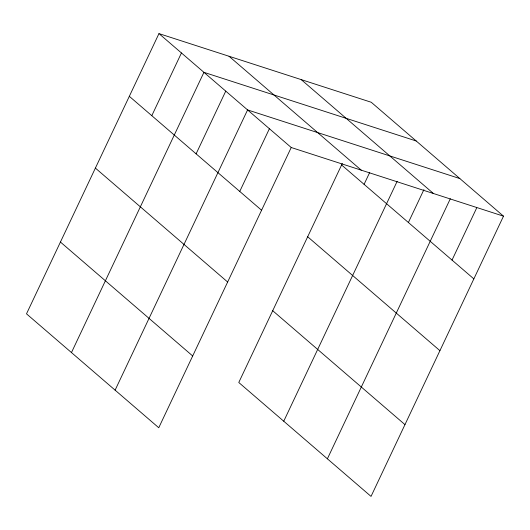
<?xml version="1.0" encoding="UTF-8"?>
<svg xmlns="http://www.w3.org/2000/svg" width="530" height="530" viewBox="0 0 530 530"><rect width="100%" height="100%" fill="white"/><g stroke="black" fill="none" stroke-linecap="round" stroke-linejoin="round"><path stroke-width="0.79" d="M158.967 33.602L26.5 313.833L158.755 427.743L291.222 147.512L158.967 33.602L371.245 102.257L503.5 216.167L371.033 496.398L238.778 382.488L342.307 163.485M151.799 115.686L181.445 52.967M71.464 352.563L203.931 72.332L416.216 140.987M196.107 153.846L225.753 91.127M115.109 390.153L247.576 109.922L459.854 178.577M239.752 191.436L269.399 128.717M364.083 184.341L369.728 172.396M283.749 421.217L397.156 181.306M408.385 222.501L423.914 189.647M327.388 458.808L450.328 198.737M452.03 260.091L476.735 207.826M291.222 147.512L503.5 216.167M301.192 79.599L433.447 193.51M229.02 56.26L361.275 170.17M341.598 164.976L473.853 278.886M307.672 236.758L439.92 350.668M129.32 96.321L261.575 210.231M272.712 310.712L404.966 424.623M95.387 168.096L227.642 282.006M60.433 242.051L192.681 355.961"/></g></svg>
